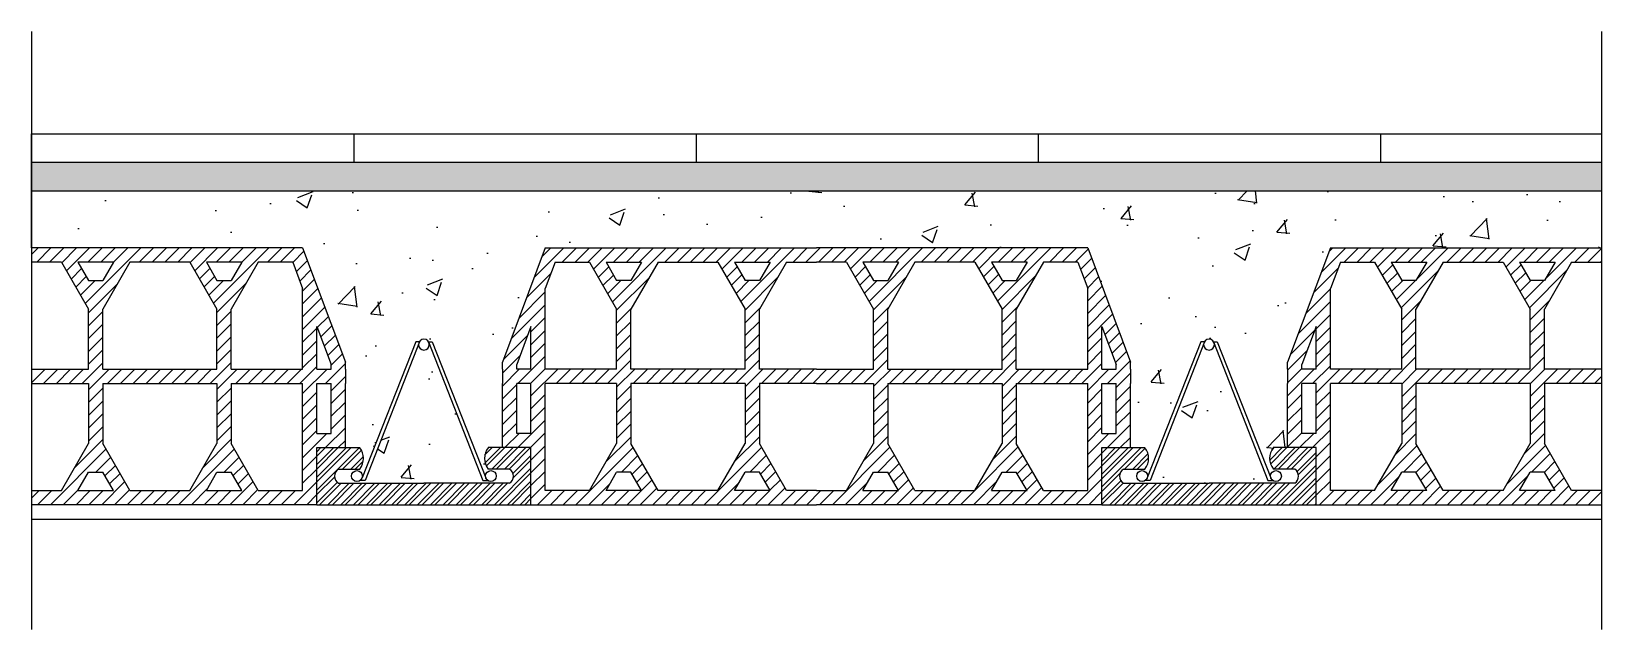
# Model space of a CAD drawing. Header units: millimetres. Extents: x 2329 to 2450, y 1882 to 1940.
# Drawn here: x 2382.756 to 2383.856, y 1918.627 to 1919.046 of the extents above; entities that cross this region are included whole.
import ezdxf

# ---------------------------------------------------------------- set-up
doc = ezdxf.new("R2010")
doc.units = ezdxf.units.MM
doc.linetypes.add('CENTRO', pattern=[50.8, 31.75, -6.35, 6.35, -6.35])
doc.layers.add('Fondazione', color=7, linetype='Continuous', lineweight=25)
for name, color, linetype in [("linea d'asse", 7, 'CENTRO'), ('PIGNATTE', 30, 'Continuous'), ('TRAVETT0', 5, 'Continuous')]:
    doc.layers.add(name, color=color, linetype=linetype)
pattern_1 = [(45, (0, 0), (-0.00449012806, 0.00449012806), []), (45, (0, 0.003175), (-0.00449012806, 0.00449012806), [])]

msp = doc.modelspace()

# ---------------------------------------------------------------- hatches: boundary and pattern name
at = {"transparency": 33554687}
h = msp.add_hatch(dxfattribs=at)
h.set_pattern_fill('LINE', color=0, scale=0.0755, angle=90)
h.paths.add_polyline_path([(2382.7559, 1918.9545), (2383.8559, 1918.9545), (2383.8559, 1918.9745), (2382.7559, 1918.9745)])
at = {"layer": 'Fondazione', "transparency": 33554628}
h = msp.add_hatch(dxfattribs=at)
h.set_pattern_fill('AR-SAND', color=0, scale=0.0004)
h.paths.add_polyline_path([(2383.8559, 1918.9545), (2382.7559, 1918.9545), (2382.7559, 1918.9345), (2383.8559, 1918.9345)])
at = {"layer": 'Fondazione', "transparency": 33554687}
h = msp.add_hatch(dxfattribs=at)
h.set_pattern_fill('AR-CONC', color=0, scale=0.0006)
h.paths.add_polyline_path([(2383.1159, 1918.8945), (2383.3059, 1918.8945), (2383.4959, 1918.8945), (2383.5259, 1918.8145), (2383.5259, 1918.8095), (2383.5259, 1918.7995), (2383.5259, 1918.7545), (2383.5359, 1918.7545, -0.357495), (2383.5359, 1918.7395), (2383.534, 1918.7384, -0.414214), (2383.5378, 1918.7346, -0.094125), (2383.5375, 1918.7332), (2383.5752, 1918.8286), (2383.5777, 1918.8286, -0.267672), (2383.5809, 1918.8305, -0.267672), (2383.5842, 1918.8286), (2383.5867, 1918.8286), (2383.6243, 1918.7332, -0.094125), (2383.6241, 1918.7346, -0.414214), (2383.6278, 1918.7384), (2383.6259, 1918.7395, -0.357495), (2383.6259, 1918.7545), (2383.6359, 1918.7545), (2383.6359, 1918.7995), (2383.6359, 1918.8095), (2383.6359, 1918.8145), (2383.6659, 1918.8945), (2383.8559, 1918.8945), (2383.8559, 1918.9345), (2382.7559, 1918.9345), (2382.7559, 1918.8945), (2382.9459, 1918.8945), (2382.9759, 1918.8145), (2382.9759, 1918.8095), (2382.9759, 1918.7995), (2382.9759, 1918.7545), (2382.9859, 1918.7545, -0.357495), (2382.9859, 1918.7395), (2382.984, 1918.7384, -0.414214), (2382.9878, 1918.7346, -0.094125), (2382.9875, 1918.7332), (2383.0252, 1918.8286), (2383.0277, 1918.8286, -0.267672), (2383.0309, 1918.8305, -0.267672), (2383.0342, 1918.8286), (2383.0367, 1918.8286), (2383.0743, 1918.7332, -0.094125), (2383.0741, 1918.7346, -0.414214), (2383.0778, 1918.7384), (2383.0759, 1918.7395, -0.357495), (2383.0759, 1918.7545), (2383.0859, 1918.7545), (2383.0859, 1918.7995), (2383.0859, 1918.8095), (2383.0859, 1918.8145)])
h = msp.add_hatch(dxfattribs=at)
h.set_pattern_fill('AR-CONC', color=0, scale=0.0006)
h.paths.add_polyline_path([(2383.5847, 1918.8273, -0.456129), (2383.5809, 1918.823, -0.456129), (2383.5772, 1918.8273), (2383.5397, 1918.7314), (2383.536, 1918.7314, -0.140766), (2383.534, 1918.7308), (2383.5809, 1918.7295), (2383.6278, 1918.7308, -0.140766), (2383.6258, 1918.7314), (2383.6222, 1918.7314)])
h.paths.add_polyline_path([(2383.0347, 1918.8273, -0.456129), (2383.0309, 1918.823, -0.456129), (2383.0272, 1918.8273), (2382.9897, 1918.7314), (2382.986, 1918.7314, -0.140766), (2382.984, 1918.7308), (2383.0309, 1918.7295), (2383.0778, 1918.7308, -0.140766), (2383.0758, 1918.7314), (2383.0722, 1918.7314)])
at = {"layer": 'PIGNATTE', "linetype": 'Continuous'}
h = msp.add_hatch(dxfattribs=at)
h.set_pattern_fill('ANSI31', color=256, scale=0.002)
h.set_pattern_definition([(45, (0, 0), (-0.00449012806, 0.00449012806), [])])
h.paths.add_polyline_path([(2382.9459, 1918.8945), (2382.7559, 1918.8945), (2382.7559, 1918.8845), (2382.7769, 1918.8845), (2382.7959, 1918.8516), (2382.7959, 1918.8095), (2382.7559, 1918.8095), (2382.7559, 1918.7995), (2382.7959, 1918.7995), (2382.7959, 1918.7574), (2382.7769, 1918.7245), (2382.7559, 1918.7245), (2382.7559, 1918.7145), (2382.9559, 1918.7145), (2382.9559, 1918.7545), (2382.9759, 1918.7545), (2382.9759, 1918.7995), (2382.9759, 1918.8095), (2382.9759, 1918.8145)])
h.paths.add_polyline_path([(2382.9459, 1918.8095), (2382.8959, 1918.8095), (2382.8959, 1918.8516), (2382.9149, 1918.8845), (2382.939, 1918.8845), (2382.9459, 1918.866)], flags=16)
h.paths.add_polyline_path([(2382.9559, 1918.8394), (2382.9659, 1918.8127), (2382.9659, 1918.8095), (2382.9559, 1918.8095)], flags=16)
h.paths.add_polyline_path([(2382.9459, 1918.7995), (2382.9459, 1918.7645), (2382.9459, 1918.7545), (2382.9459, 1918.7245), (2382.9149, 1918.7245), (2382.8959, 1918.7574), (2382.8959, 1918.7995)], flags=16)
h.paths.add_polyline_path([(2382.9559, 1918.7995), (2382.9659, 1918.7995), (2382.9659, 1918.7645), (2382.9559, 1918.7645)], flags=16)
h.paths.add_polyline_path([(2382.8959, 1918.8716), (2382.8859, 1918.8716), (2382.8785, 1918.8845), (2382.9034, 1918.8845)], flags=16)
h.paths.add_polyline_path([(2382.8859, 1918.8095), (2382.8059, 1918.8095), (2382.8059, 1918.8516), (2382.8249, 1918.8845), (2382.8669, 1918.8845), (2382.8859, 1918.8516)], flags=16)
h.paths.add_polyline_path([(2382.8859, 1918.7995), (2382.8859, 1918.7574), (2382.8669, 1918.7245), (2382.8249, 1918.7245), (2382.8059, 1918.7574), (2382.8059, 1918.7995)], flags=16)
h.paths.add_polyline_path([(2382.8959, 1918.7374), (2382.9034, 1918.7245), (2382.8785, 1918.7245), (2382.8859, 1918.7374)], flags=16)
h.paths.add_polyline_path([(2382.8134, 1918.8845), (2382.8059, 1918.8716), (2382.7959, 1918.8716), (2382.7885, 1918.8845)], flags=16)
h.paths.add_polyline_path([(2382.8059, 1918.7374), (2382.8134, 1918.7245), (2382.7885, 1918.7245), (2382.7959, 1918.7374)], flags=16)
h.paths.add_polyline_path([(2383.0859, 1918.8145), (2383.0859, 1918.8095), (2383.0859, 1918.7995), (2383.0859, 1918.7545), (2383.1059, 1918.7545), (2383.1059, 1918.7145), (2383.3059, 1918.7145), (2383.5059, 1918.7145), (2383.5059, 1918.7545), (2383.5259, 1918.7545), (2383.5259, 1918.7995), (2383.5259, 1918.8095), (2383.5259, 1918.8145), (2383.4959, 1918.8945), (2383.3059, 1918.8945), (2383.1159, 1918.8945)])
h.paths.add_polyline_path([(2383.1159, 1918.866), (2383.1229, 1918.8845), (2383.1469, 1918.8845), (2383.1659, 1918.8516), (2383.1659, 1918.8095), (2383.1159, 1918.8095)], flags=16)
h.paths.add_polyline_path([(2383.1059, 1918.8394), (2383.1059, 1918.8095), (2383.0959, 1918.8095), (2383.0959, 1918.8127)], flags=16)
h.paths.add_polyline_path([(2383.1059, 1918.7995), (2383.1059, 1918.7645), (2383.0959, 1918.7645), (2383.0959, 1918.7995)], flags=16)
h.paths.add_polyline_path([(2383.1159, 1918.7995), (2383.1659, 1918.7995), (2383.1659, 1918.7574), (2383.1469, 1918.7245), (2383.1159, 1918.7245), (2383.1159, 1918.7545), (2383.1159, 1918.7645)], flags=16)
h.paths.add_polyline_path([(2383.1585, 1918.8845), (2383.1834, 1918.8845), (2383.1759, 1918.8716), (2383.1659, 1918.8716)], flags=16)
h.paths.add_polyline_path([(2383.1759, 1918.8516), (2383.1949, 1918.8845), (2383.2369, 1918.8845), (2383.2559, 1918.8516), (2383.2559, 1918.8095), (2383.1759, 1918.8095)], flags=16)
h.paths.add_polyline_path([(2383.1759, 1918.7995), (2383.2559, 1918.7995), (2383.2559, 1918.7574), (2383.2369, 1918.7245), (2383.1949, 1918.7245), (2383.1759, 1918.7574)], flags=16)
h.paths.add_polyline_path([(2383.1659, 1918.7374), (2383.1759, 1918.7374), (2383.1834, 1918.7245), (2383.1585, 1918.7245)], flags=16)
h.paths.add_polyline_path([(2383.2485, 1918.8845), (2383.2734, 1918.8845), (2383.2659, 1918.8716), (2383.2559, 1918.8716)], flags=16)
h.paths.add_polyline_path([(2383.2659, 1918.8516), (2383.2849, 1918.8845), (2383.3059, 1918.8845), (2383.3269, 1918.8845), (2383.3459, 1918.8516), (2383.3459, 1918.8095), (2383.3059, 1918.8095), (2383.2659, 1918.8095)], flags=16)
h.paths.add_polyline_path([(2383.2659, 1918.7995), (2383.3059, 1918.7995), (2383.3459, 1918.7995), (2383.3459, 1918.7574), (2383.3269, 1918.7245), (2383.3059, 1918.7245), (2383.2849, 1918.7245), (2383.2659, 1918.7574)], flags=16)
h.paths.add_polyline_path([(2383.2559, 1918.7374), (2383.2659, 1918.7374), (2383.2734, 1918.7245), (2383.2485, 1918.7245)], flags=16)
h.paths.add_polyline_path([(2383.3385, 1918.8845), (2383.3634, 1918.8845), (2383.3559, 1918.8716), (2383.3459, 1918.8716)], flags=16)
h.paths.add_polyline_path([(2383.3559, 1918.8516), (2383.3749, 1918.8845), (2383.4169, 1918.8845), (2383.4359, 1918.8516), (2383.4359, 1918.8095), (2383.3559, 1918.8095)], flags=16)
h.paths.add_polyline_path([(2383.3559, 1918.7995), (2383.4359, 1918.7995), (2383.4359, 1918.7574), (2383.4169, 1918.7245), (2383.3749, 1918.7245), (2383.3559, 1918.7574)], flags=16)
h.paths.add_polyline_path([(2383.3385, 1918.7245), (2383.3459, 1918.7374), (2383.3559, 1918.7374), (2383.3634, 1918.7245)], flags=16)
h.paths.add_polyline_path([(2383.4285, 1918.8845), (2383.4534, 1918.8845), (2383.4459, 1918.8716), (2383.4359, 1918.8716)], flags=16)
h.paths.add_polyline_path([(2383.4459, 1918.8516), (2383.4649, 1918.8845), (2383.489, 1918.8845), (2383.4959, 1918.866), (2383.4959, 1918.8095), (2383.4459, 1918.8095)], flags=16)
h.paths.add_polyline_path([(2383.4459, 1918.7995), (2383.4959, 1918.7995), (2383.4959, 1918.7645), (2383.4959, 1918.7545), (2383.4959, 1918.7245), (2383.4649, 1918.7245), (2383.4459, 1918.7574)], flags=16)
h.paths.add_polyline_path([(2383.4285, 1918.7245), (2383.4359, 1918.7374), (2383.4459, 1918.7374), (2383.4534, 1918.7245)], flags=16)
h.paths.add_polyline_path([(2383.5059, 1918.8394), (2383.5159, 1918.8127), (2383.5159, 1918.8095), (2383.5059, 1918.8095)], flags=16)
h.paths.add_polyline_path([(2383.5059, 1918.7995), (2383.5159, 1918.7995), (2383.5159, 1918.7645), (2383.5059, 1918.7645)], flags=16)
h.paths.add_polyline_path([(2383.6359, 1918.8145), (2383.6359, 1918.8095), (2383.6359, 1918.7995), (2383.6359, 1918.7545), (2383.6559, 1918.7545), (2383.6559, 1918.7145), (2383.8559, 1918.7145), (2383.8559, 1918.7245), (2383.8349, 1918.7245), (2383.8159, 1918.7574), (2383.8159, 1918.7995), (2383.8559, 1918.7995), (2383.8559, 1918.8095), (2383.8159, 1918.8095), (2383.8159, 1918.8516), (2383.8349, 1918.8845), (2383.8559, 1918.8845), (2383.8559, 1918.8945), (2383.6659, 1918.8945)])
h.paths.add_polyline_path([(2383.6659, 1918.866), (2383.6729, 1918.8845), (2383.6969, 1918.8845), (2383.7159, 1918.8516), (2383.7159, 1918.8095), (2383.6659, 1918.8095)], flags=16)
h.paths.add_polyline_path([(2383.6559, 1918.8394), (2383.6559, 1918.8095), (2383.6459, 1918.8095), (2383.6459, 1918.8127)], flags=16)
h.paths.add_polyline_path([(2383.6559, 1918.7995), (2383.6559, 1918.7645), (2383.6459, 1918.7645), (2383.6459, 1918.7995)], flags=16)
h.paths.add_polyline_path([(2383.6659, 1918.7995), (2383.7159, 1918.7995), (2383.7159, 1918.7574), (2383.6969, 1918.7245), (2383.6659, 1918.7245), (2383.6659, 1918.7545), (2383.6659, 1918.7645)], flags=16)
h.paths.add_polyline_path([(2383.7085, 1918.8845), (2383.7334, 1918.8845), (2383.7259, 1918.8716), (2383.7159, 1918.8716)], flags=16)
h.paths.add_polyline_path([(2383.7259, 1918.8516), (2383.7449, 1918.8845), (2383.7869, 1918.8845), (2383.8059, 1918.8516), (2383.8059, 1918.8095), (2383.7259, 1918.8095)], flags=16)
h.paths.add_polyline_path([(2383.7259, 1918.7995), (2383.8059, 1918.7995), (2383.8059, 1918.7574), (2383.7869, 1918.7245), (2383.7449, 1918.7245), (2383.7259, 1918.7574)], flags=16)
h.paths.add_polyline_path([(2383.7159, 1918.7374), (2383.7259, 1918.7374), (2383.7334, 1918.7245), (2383.7085, 1918.7245)], flags=16)
h.paths.add_polyline_path([(2383.7985, 1918.8845), (2383.8234, 1918.8845), (2383.8159, 1918.8716), (2383.8059, 1918.8716)], flags=16)
h.paths.add_polyline_path([(2383.8059, 1918.7374), (2383.8159, 1918.7374), (2383.8234, 1918.7245), (2383.7985, 1918.7245)], flags=16)
at = {"layer": 'TRAVETT0', "linetype": 'Continuous'}
h = msp.add_hatch(dxfattribs=at)
h.set_pattern_fill('STEEL', color=256, scale=0.002)
h.set_pattern_definition(pattern_1)
h.paths.add_polyline_path([(2382.9859, 1918.7545), (2382.9559, 1918.7545), (2382.9559, 1918.7145), (2383.1059, 1918.7145), (2383.1059, 1918.7545), (2383.0759, 1918.7545, 0.357495), (2383.0759, 1918.7395), (2383.0909, 1918.7395, -0.543766), (2383.0909, 1918.7295), (2383.0309, 1918.7295), (2382.9709, 1918.7295, -0.543766), (2382.9709, 1918.7395), (2382.9859, 1918.7395, 0.357495)])
h = msp.add_hatch(dxfattribs=at)
h.set_pattern_fill('STEEL', color=256, scale=0.002)
h.set_pattern_definition(pattern_1)
h.paths.add_polyline_path([(2383.5359, 1918.7545), (2383.5059, 1918.7545), (2383.5059, 1918.7145), (2383.6559, 1918.7145), (2383.6559, 1918.7545), (2383.6259, 1918.7545, 0.357495), (2383.6259, 1918.7395), (2383.6409, 1918.7395, -0.543766), (2383.6409, 1918.7295), (2383.5809, 1918.7295), (2383.5209, 1918.7295, -0.543766), (2383.5209, 1918.7395), (2383.5359, 1918.7395, 0.357495)])

# ---------------------------------------------------------------- linework, layer by layer
for points in [[(2382.7559, 1918.9545), (2382.7559, 1918.9745), (2383.8559, 1918.9745)], [(2382.7559, 1918.9345), (2382.7559, 1918.9545), (2383.8559, 1918.9545)], [(2382.7559, 1918.8945), (2382.7559, 1918.9345), (2383.8559, 1918.9345)], [(2382.7559, 1918.7145), (2382.7559, 1918.7045), (2383.8559, 1918.7045)], [(2382.9559, 1918.7145), (2383.1059, 1918.7145)], [(2383.5059, 1918.7145), (2383.6559, 1918.7145)]]:
    msp.add_lwpolyline(points)
at = {"layer": "linea d'asse"}
for points in [[(2382.7559, 1919.0462), (2382.7559, 1918.627)], [(2383.8559, 1919.0462), (2383.8559, 1918.627)]]:
    msp.add_lwpolyline(points, dxfattribs=at)
at = {"layer": 'PIGNATTE', "linetype": 'Continuous'}
for p, q in [((2382.9459, 1918.8945), (2382.7559, 1918.8945)), ((2382.7769, 1918.8845), (2382.7559, 1918.8845)), ((2382.7769, 1918.8845), (2382.7959, 1918.8516)), ((2382.8134, 1918.8845), (2382.7885, 1918.8845)), ((2382.7885, 1918.8845), (2382.7959, 1918.8716)), ((2382.8249, 1918.8845), (2382.8059, 1918.8516)), ((2382.8134, 1918.8845), (2382.8059, 1918.8716)), ((2382.8669, 1918.8845), (2382.8249, 1918.8845)), ((2382.8669, 1918.8845), (2382.8859, 1918.8516)), ((2382.9034, 1918.8845), (2382.8785, 1918.8845)), ((2382.8785, 1918.8845), (2382.8859, 1918.8716)), ((2382.9149, 1918.8845), (2382.8959, 1918.8516)), ((2382.9034, 1918.8845), (2382.8959, 1918.8716)), ((2382.939, 1918.8845), (2382.9149, 1918.8845)), ((2382.939, 1918.8845), (2382.9459, 1918.866)), ((2382.9459, 1918.8945), (2382.9759, 1918.8145)), ((2383.1159, 1918.8945), (2383.0859, 1918.8145)), ((2383.1159, 1918.8945), (2383.3059, 1918.8945)), ((2383.1229, 1918.8845), (2383.1159, 1918.866)), ((2383.1229, 1918.8845), (2383.1469, 1918.8845)), ((2383.1469, 1918.8845), (2383.1659, 1918.8516)), ((2383.1585, 1918.8845), (2383.1834, 1918.8845)), ((2383.1585, 1918.8845), (2383.1659, 1918.8716)), ((2383.1949, 1918.8845), (2383.1759, 1918.8516)), ((2383.1834, 1918.8845), (2383.1759, 1918.8716)), ((2383.1949, 1918.8845), (2383.2369, 1918.8845)), ((2383.2369, 1918.8845), (2383.2559, 1918.8516)), ((2383.2485, 1918.8845), (2383.2734, 1918.8845)), ((2383.2485, 1918.8845), (2383.2559, 1918.8716)), ((2383.2849, 1918.8845), (2383.2659, 1918.8516)), ((2383.2734, 1918.8845), (2383.2659, 1918.8716)), ((2383.2849, 1918.8845), (2383.3059, 1918.8845)), ((2383.4959, 1918.8945), (2383.3059, 1918.8945)), ((2383.3269, 1918.8845), (2383.3059, 1918.8845)), ((2383.3269, 1918.8845), (2383.3459, 1918.8516)), ((2383.3634, 1918.8845), (2383.3385, 1918.8845)), ((2383.3385, 1918.8845), (2383.3459, 1918.8716)), ((2383.3749, 1918.8845), (2383.3559, 1918.8516)), ((2383.3634, 1918.8845), (2383.3559, 1918.8716)), ((2383.4169, 1918.8845), (2383.3749, 1918.8845)), ((2383.4169, 1918.8845), (2383.4359, 1918.8516)), ((2383.4534, 1918.8845), (2383.4285, 1918.8845)), ((2383.4285, 1918.8845), (2383.4359, 1918.8716)), ((2383.4649, 1918.8845), (2383.4459, 1918.8516)), ((2383.4534, 1918.8845), (2383.4459, 1918.8716)), ((2383.489, 1918.8845), (2383.4649, 1918.8845)), ((2383.489, 1918.8845), (2383.4959, 1918.866)), ((2383.4959, 1918.8945), (2383.5259, 1918.8145)), ((2383.6659, 1918.8945), (2383.6359, 1918.8145)), ((2383.6659, 1918.8945), (2383.8559, 1918.8945)), ((2383.6729, 1918.8845), (2383.6659, 1918.866)), ((2383.6729, 1918.8845), (2383.6969, 1918.8845)), ((2383.6969, 1918.8845), (2383.7159, 1918.8516)), ((2383.7085, 1918.8845), (2383.7334, 1918.8845)), ((2383.7085, 1918.8845), (2383.7159, 1918.8716)), ((2383.7449, 1918.8845), (2383.7259, 1918.8516)), ((2383.7334, 1918.8845), (2383.7259, 1918.8716)), ((2383.7449, 1918.8845), (2383.7869, 1918.8845)), ((2383.7869, 1918.8845), (2383.8059, 1918.8516)), ((2383.7985, 1918.8845), (2383.8234, 1918.8845)), ((2383.7985, 1918.8845), (2383.8059, 1918.8716)), ((2383.8349, 1918.8845), (2383.8159, 1918.8516)), ((2383.8234, 1918.8845), (2383.8159, 1918.8716)), ((2383.8349, 1918.8845), (2383.8559, 1918.8845)), ((2382.7959, 1918.8716), (2382.8059, 1918.8716)), ((2382.8859, 1918.8716), (2382.8959, 1918.8716)), ((2382.9459, 1918.8095), (2382.9459, 1918.866)), ((2383.1159, 1918.8095), (2383.1159, 1918.866)), ((2383.1759, 1918.8716), (2383.1659, 1918.8716)), ((2383.2659, 1918.8716), (2383.2559, 1918.8716)), ((2383.3459, 1918.8716), (2383.3559, 1918.8716)), ((2383.4359, 1918.8716), (2383.4459, 1918.8716)), ((2383.4959, 1918.8095), (2383.4959, 1918.866)), ((2383.6659, 1918.8095), (2383.6659, 1918.866)), ((2383.7259, 1918.8716), (2383.7159, 1918.8716)), ((2383.8159, 1918.8716), (2383.8059, 1918.8716)), ((2382.7959, 1918.8095), (2382.7959, 1918.8516)), ((2382.8059, 1918.8095), (2382.8059, 1918.8516)), ((2382.8859, 1918.8095), (2382.8859, 1918.8516)), ((2382.8959, 1918.8095), (2382.8959, 1918.8516)), ((2383.1659, 1918.8095), (2383.1659, 1918.8516)), ((2383.1759, 1918.8095), (2383.1759, 1918.8516)), ((2383.2559, 1918.8095), (2383.2559, 1918.8516)), ((2383.2659, 1918.8095), (2383.2659, 1918.8516)), ((2383.3459, 1918.8095), (2383.3459, 1918.8516)), ((2383.3559, 1918.8095), (2383.3559, 1918.8516)), ((2383.4359, 1918.8095), (2383.4359, 1918.8516)), ((2383.4459, 1918.8095), (2383.4459, 1918.8516)), ((2383.7159, 1918.8095), (2383.7159, 1918.8516)), ((2383.7259, 1918.8095), (2383.7259, 1918.8516)), ((2383.8059, 1918.8095), (2383.8059, 1918.8516)), ((2383.8159, 1918.8095), (2383.8159, 1918.8516)), ((2382.9559, 1918.8095), (2382.9559, 1918.8394)), ((2382.9559, 1918.8394), (2382.9659, 1918.8127)), ((2383.1059, 1918.8394), (2383.0959, 1918.8127)), ((2383.1059, 1918.8095), (2383.1059, 1918.8394)), ((2383.5059, 1918.8095), (2383.5059, 1918.8394)), ((2383.5059, 1918.8394), (2383.5159, 1918.8127)), ((2383.6559, 1918.8394), (2383.6459, 1918.8127)), ((2383.6559, 1918.8095), (2383.6559, 1918.8394)), ((2382.7559, 1918.8095), (2382.7959, 1918.8095)), ((2382.8059, 1918.8095), (2382.8859, 1918.8095)), ((2382.8959, 1918.8095), (2382.9459, 1918.8095)), ((2382.9559, 1918.8095), (2382.9659, 1918.8095)), ((2382.9659, 1918.8095), (2382.9659, 1918.8127)), ((2382.9759, 1918.8095), (2382.9759, 1918.8145)), ((2382.9759, 1918.8095), (2382.9759, 1918.7995)), ((2383.0859, 1918.8095), (2383.0859, 1918.8145)), ((2383.0859, 1918.8095), (2383.0859, 1918.7995)), ((2383.0959, 1918.8095), (2383.0959, 1918.8127)), ((2383.1059, 1918.8095), (2383.0959, 1918.8095)), ((2383.1659, 1918.8095), (2383.1159, 1918.8095)), ((2383.2559, 1918.8095), (2383.1759, 1918.8095)), ((2383.3059, 1918.8095), (2383.2659, 1918.8095)), ((2383.3059, 1918.8095), (2383.3459, 1918.8095)), ((2383.3559, 1918.8095), (2383.4359, 1918.8095)), ((2383.4459, 1918.8095), (2383.4959, 1918.8095)), ((2383.5059, 1918.8095), (2383.5159, 1918.8095)), ((2383.5159, 1918.8095), (2383.5159, 1918.8127)), ((2383.5259, 1918.8095), (2383.5259, 1918.8145)), ((2383.5259, 1918.8095), (2383.5259, 1918.7995)), ((2383.6359, 1918.8095), (2383.6359, 1918.8145)), ((2383.6359, 1918.8095), (2383.6359, 1918.7995)), ((2383.6459, 1918.8095), (2383.6459, 1918.8127)), ((2383.6559, 1918.8095), (2383.6459, 1918.8095)), ((2383.7159, 1918.8095), (2383.6659, 1918.8095)), ((2383.8059, 1918.8095), (2383.7259, 1918.8095)), ((2383.8559, 1918.8095), (2383.8159, 1918.8095)), ((2382.7559, 1918.7995), (2382.7959, 1918.7995)), ((2382.7959, 1918.7995), (2382.7959, 1918.7574)), ((2382.8059, 1918.7995), (2382.8859, 1918.7995)), ((2382.8059, 1918.7995), (2382.8059, 1918.7574)), ((2382.8859, 1918.7995), (2382.8859, 1918.7574)), ((2382.8959, 1918.7995), (2382.9459, 1918.7995)), ((2382.8959, 1918.7995), (2382.8959, 1918.7574)), ((2382.9459, 1918.7645), (2382.9459, 1918.7995)), ((2382.9559, 1918.7995), (2382.9659, 1918.7995)), ((2382.9559, 1918.7645), (2382.9559, 1918.7995)), ((2382.9659, 1918.7645), (2382.9659, 1918.7995)), ((2382.9759, 1918.7545), (2382.9759, 1918.7995)), ((2383.0859, 1918.7545), (2383.0859, 1918.7995)), ((2383.0959, 1918.7645), (2383.0959, 1918.7995)), ((2383.1059, 1918.7995), (2383.0959, 1918.7995)), ((2383.1059, 1918.7645), (2383.1059, 1918.7995)), ((2383.1659, 1918.7995), (2383.1159, 1918.7995)), ((2383.1159, 1918.7645), (2383.1159, 1918.7995)), ((2383.1659, 1918.7995), (2383.1659, 1918.7574)), ((2383.2559, 1918.7995), (2383.1759, 1918.7995)), ((2383.1759, 1918.7995), (2383.1759, 1918.7574)), ((2383.2559, 1918.7995), (2383.2559, 1918.7574)), ((2383.3059, 1918.7995), (2383.2659, 1918.7995)), ((2383.2659, 1918.7995), (2383.2659, 1918.7574)), ((2383.3059, 1918.7995), (2383.3459, 1918.7995)), ((2383.3459, 1918.7995), (2383.3459, 1918.7574)), ((2383.3559, 1918.7995), (2383.4359, 1918.7995)), ((2383.3559, 1918.7995), (2383.3559, 1918.7574)), ((2383.4359, 1918.7995), (2383.4359, 1918.7574)), ((2383.4459, 1918.7995), (2383.4959, 1918.7995)), ((2383.4459, 1918.7995), (2383.4459, 1918.7574)), ((2383.4959, 1918.7645), (2383.4959, 1918.7995)), ((2383.5059, 1918.7995), (2383.5159, 1918.7995)), ((2383.5059, 1918.7645), (2383.5059, 1918.7995)), ((2383.5159, 1918.7645), (2383.5159, 1918.7995)), ((2383.5259, 1918.7545), (2383.5259, 1918.7995)), ((2383.6359, 1918.7545), (2383.6359, 1918.7995)), ((2383.6459, 1918.7645), (2383.6459, 1918.7995)), ((2383.6559, 1918.7995), (2383.6459, 1918.7995)), ((2383.6559, 1918.7645), (2383.6559, 1918.7995)), ((2383.7159, 1918.7995), (2383.6659, 1918.7995)), ((2383.6659, 1918.7645), (2383.6659, 1918.7995)), ((2383.7159, 1918.7995), (2383.7159, 1918.7574)), ((2383.8059, 1918.7995), (2383.7259, 1918.7995)), ((2383.7259, 1918.7995), (2383.7259, 1918.7574)), ((2383.8059, 1918.7995), (2383.8059, 1918.7574)), ((2383.8559, 1918.7995), (2383.8159, 1918.7995)), ((2383.8159, 1918.7995), (2383.8159, 1918.7574)), ((2382.9459, 1918.7545), (2382.9459, 1918.7645)), ((2382.9559, 1918.7645), (2382.9659, 1918.7645)), ((2383.1059, 1918.7645), (2383.0959, 1918.7645)), ((2383.1159, 1918.7545), (2383.1159, 1918.7645)), ((2383.4959, 1918.7545), (2383.4959, 1918.7645)), ((2383.5059, 1918.7645), (2383.5159, 1918.7645)), ((2383.6559, 1918.7645), (2383.6459, 1918.7645)), ((2383.6659, 1918.7545), (2383.6659, 1918.7645)), ((2382.7769, 1918.7245), (2382.7959, 1918.7574)), ((2382.8249, 1918.7245), (2382.8059, 1918.7574)), ((2382.8669, 1918.7245), (2382.8859, 1918.7574)), ((2382.9149, 1918.7245), (2382.8959, 1918.7574)), ((2382.9459, 1918.7245), (2382.9459, 1918.7545)), ((2382.9559, 1918.7545), (2382.9759, 1918.7545)), ((2382.9559, 1918.7145), (2382.9559, 1918.7545)), ((2382.9559, 1918.7145), (2382.9559, 1918.7545)), ((2382.9559, 1918.7545), (2382.9759, 1918.7545)), ((2382.9559, 1918.7545), (2382.9859, 1918.7545)), ((2383.1059, 1918.7545), (2383.0759, 1918.7545)), ((2383.1059, 1918.7545), (2383.0859, 1918.7545)), ((2383.1059, 1918.7545), (2383.0859, 1918.7545)), ((2383.1059, 1918.7145), (2383.1059, 1918.7545)), ((2383.1059, 1918.7145), (2383.1059, 1918.7545)), ((2383.1159, 1918.7245), (2383.1159, 1918.7545)), ((2383.1469, 1918.7245), (2383.1659, 1918.7574)), ((2383.1949, 1918.7245), (2383.1759, 1918.7574)), ((2383.2369, 1918.7245), (2383.2559, 1918.7574)), ((2383.2849, 1918.7245), (2383.2659, 1918.7574)), ((2383.3269, 1918.7245), (2383.3459, 1918.7574)), ((2383.3749, 1918.7245), (2383.3559, 1918.7574)), ((2383.4169, 1918.7245), (2383.4359, 1918.7574)), ((2383.4649, 1918.7245), (2383.4459, 1918.7574)), ((2383.4959, 1918.7245), (2383.4959, 1918.7545)), ((2383.5059, 1918.7545), (2383.5259, 1918.7545)), ((2383.5059, 1918.7145), (2383.5059, 1918.7545)), ((2383.5059, 1918.7145), (2383.5059, 1918.7545)), ((2383.5059, 1918.7545), (2383.5259, 1918.7545)), ((2383.5059, 1918.7545), (2383.5359, 1918.7545)), ((2383.6559, 1918.7545), (2383.6259, 1918.7545)), ((2383.6559, 1918.7545), (2383.6359, 1918.7545)), ((2383.6559, 1918.7545), (2383.6359, 1918.7545)), ((2383.6559, 1918.7145), (2383.6559, 1918.7545)), ((2383.6559, 1918.7145), (2383.6559, 1918.7545)), ((2383.6659, 1918.7245), (2383.6659, 1918.7545)), ((2383.6969, 1918.7245), (2383.7159, 1918.7574)), ((2383.7449, 1918.7245), (2383.7259, 1918.7574)), ((2383.7869, 1918.7245), (2383.8059, 1918.7574)), ((2383.8349, 1918.7245), (2383.8159, 1918.7574)), ((2382.7885, 1918.7245), (2382.7959, 1918.7374)), ((2382.7959, 1918.7374), (2382.8059, 1918.7374)), ((2382.8134, 1918.7245), (2382.8059, 1918.7374)), ((2382.8785, 1918.7245), (2382.8859, 1918.7374)), ((2382.8859, 1918.7374), (2382.8959, 1918.7374)), ((2382.9034, 1918.7245), (2382.8959, 1918.7374)), ((2383.1585, 1918.7245), (2383.1659, 1918.7374)), ((2383.1759, 1918.7374), (2383.1659, 1918.7374)), ((2383.1834, 1918.7245), (2383.1759, 1918.7374)), ((2383.2485, 1918.7245), (2383.2559, 1918.7374)), ((2383.2659, 1918.7374), (2383.2559, 1918.7374)), ((2383.2734, 1918.7245), (2383.2659, 1918.7374)), ((2383.3385, 1918.7245), (2383.3459, 1918.7374)), ((2383.3459, 1918.7374), (2383.3559, 1918.7374)), ((2383.3634, 1918.7245), (2383.3559, 1918.7374)), ((2383.4285, 1918.7245), (2383.4359, 1918.7374)), ((2383.4359, 1918.7374), (2383.4459, 1918.7374)), ((2383.4534, 1918.7245), (2383.4459, 1918.7374)), ((2383.7085, 1918.7245), (2383.7159, 1918.7374)), ((2383.7259, 1918.7374), (2383.7159, 1918.7374)), ((2383.7334, 1918.7245), (2383.7259, 1918.7374)), ((2383.7985, 1918.7245), (2383.8059, 1918.7374)), ((2383.8159, 1918.7374), (2383.8059, 1918.7374)), ((2383.8234, 1918.7245), (2383.8159, 1918.7374)), ((2382.7559, 1918.7245), (2382.7769, 1918.7245)), ((2382.7885, 1918.7245), (2382.8134, 1918.7245)), ((2382.8249, 1918.7245), (2382.8669, 1918.7245)), ((2382.8785, 1918.7245), (2382.9034, 1918.7245)), ((2382.9149, 1918.7245), (2382.9459, 1918.7245)), ((2383.1469, 1918.7245), (2383.1159, 1918.7245)), ((2383.1834, 1918.7245), (2383.1585, 1918.7245)), ((2383.2369, 1918.7245), (2383.1949, 1918.7245)), ((2383.2734, 1918.7245), (2383.2485, 1918.7245)), ((2383.3059, 1918.7245), (2383.2849, 1918.7245)), ((2383.3059, 1918.7245), (2383.3269, 1918.7245)), ((2383.3385, 1918.7245), (2383.3634, 1918.7245)), ((2383.3749, 1918.7245), (2383.4169, 1918.7245)), ((2383.4285, 1918.7245), (2383.4534, 1918.7245)), ((2383.4649, 1918.7245), (2383.4959, 1918.7245)), ((2383.6969, 1918.7245), (2383.6659, 1918.7245)), ((2383.7334, 1918.7245), (2383.7085, 1918.7245)), ((2383.7869, 1918.7245), (2383.7449, 1918.7245)), ((2383.8234, 1918.7245), (2383.7985, 1918.7245)), ((2383.8559, 1918.7245), (2383.8349, 1918.7245))]:
    msp.add_line(p, q, dxfattribs=at)
for points in [[(2382.9559, 1918.7145), (2382.7559, 1918.7145)], [(2383.1059, 1918.7145), (2383.3059, 1918.7145)], [(2383.5059, 1918.7145), (2383.3059, 1918.7145)], [(2383.6559, 1918.7145), (2383.8559, 1918.7145)]]:
    msp.add_lwpolyline(points, dxfattribs=at)
at = {"layer": 'TRAVETT0', "linetype": 'Continuous'}
for p, q in [((2383.0252, 1918.8286), (2382.9876, 1918.7334)), ((2383.0277, 1918.8286), (2382.9897, 1918.7314)), ((2383.0277, 1918.8286), (2383.0252, 1918.8286)), ((2383.0341, 1918.8286), (2383.0722, 1918.7314)), ((2383.0341, 1918.8286), (2383.0367, 1918.8286)), ((2383.0367, 1918.8286), (2383.0742, 1918.7334)), ((2383.5752, 1918.8286), (2383.5376, 1918.7334)), ((2383.5777, 1918.8286), (2383.5397, 1918.7314)), ((2383.5777, 1918.8286), (2383.5752, 1918.8286)), ((2383.5841, 1918.8286), (2383.6222, 1918.7314)), ((2383.5841, 1918.8286), (2383.5867, 1918.8286)), ((2383.5867, 1918.8286), (2383.6242, 1918.7334)), ((2382.9709, 1918.7395), (2382.9859, 1918.7395)), ((2382.9897, 1918.7314), (2382.986, 1918.7314)), ((2383.0722, 1918.7314), (2383.0758, 1918.7314)), ((2383.0909, 1918.7395), (2383.0759, 1918.7395)), ((2383.5209, 1918.7395), (2383.5359, 1918.7395)), ((2383.5397, 1918.7314), (2383.536, 1918.7314)), ((2383.6222, 1918.7314), (2383.6258, 1918.7314)), ((2383.6409, 1918.7395), (2383.6259, 1918.7395)), ((2382.9709, 1918.7295), (2383.0309, 1918.7295)), ((2383.0909, 1918.7295), (2383.0309, 1918.7295)), ((2383.5209, 1918.7295), (2383.5809, 1918.7295)), ((2383.6409, 1918.7295), (2383.5809, 1918.7295))]:
    msp.add_line(p, q, dxfattribs=at)
for centre in [(2382.984, 1918.7346), (2383.0778, 1918.7346), (2383.534, 1918.7346), (2383.6278, 1918.7346)]:
    msp.add_circle(centre, 0.00378, dxfattribs=at)
for centre, radius, start, end in [((2383.0309, 1918.8267), 0.00378, 90, 270), ((2383.0309, 1918.8267), 0.00378, 270, 90), ((2383.5809, 1918.8267), 0.00378, 90, 270), ((2383.5809, 1918.8267), 0.00378, 270, 90), ((2382.9768, 1918.747), 0.0118, 320.6565, 39.3435), ((2383.0851, 1918.747), 0.0118, 140.6565, 219.3435), ((2383.5268, 1918.747), 0.0118, 320.6565, 39.3435), ((2383.6351, 1918.747), 0.0118, 140.6565, 219.3435), ((2382.9742, 1918.7345), 0.00596, 122.9283, 237.0717), ((2383.0877, 1918.7345), 0.00596, 302.9283, 57.0717), ((2383.5242, 1918.7345), 0.00596, 122.9283, 237.0717), ((2383.6377, 1918.7345), 0.00596, 302.9283, 57.0717)]:
    msp.add_arc(centre, radius, start, end, dxfattribs=at)

doc.saveas('drawing.dxf')
